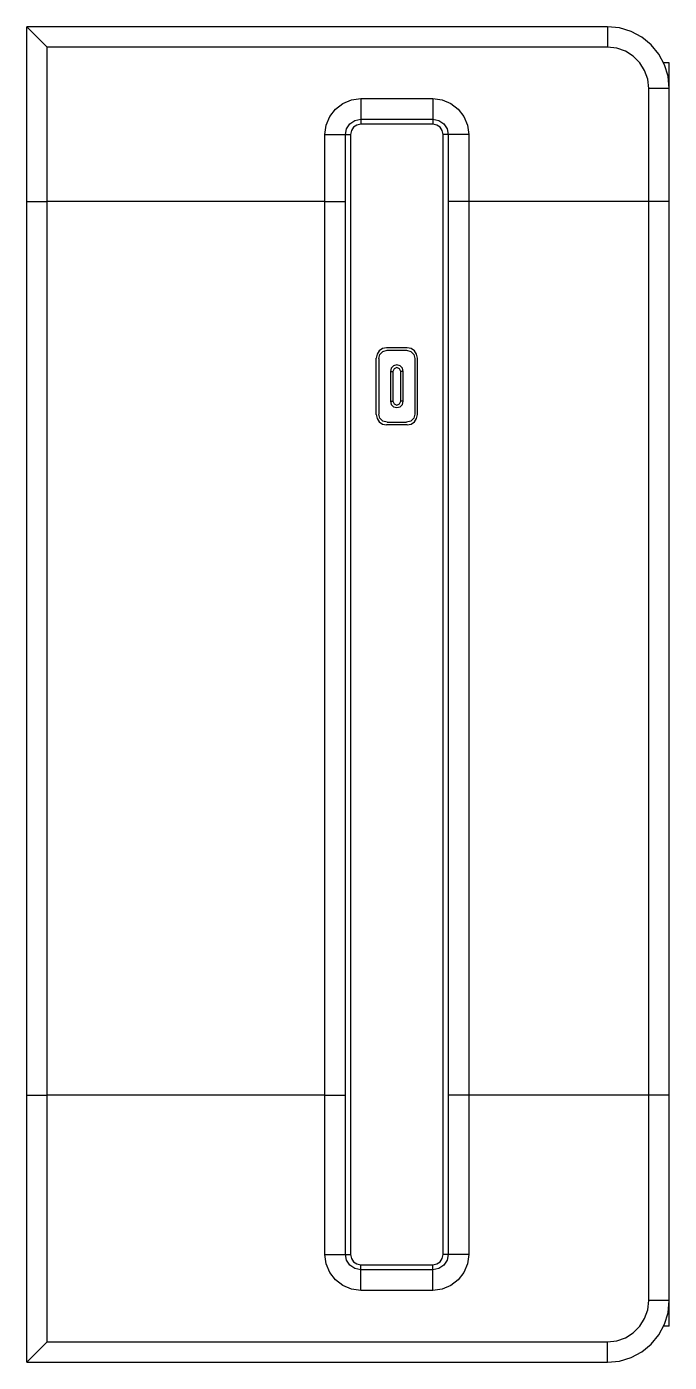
# Model space of a CAD drawing. Header units: millimetres. Extents: x 650 to 775, y -130 to 130.
import ezdxf

# ---------------------------------------------------------------- set-up
doc = ezdxf.new("R2010")
doc.units = ezdxf.units.MM
doc.layers.add('OUTLINE', color=7, linetype='Continuous')

msp = doc.modelspace()

# ---------------------------------------------------------------- linework, layer by layer
at = {"layer": 'OUTLINE'}
for points in [[(650, 96), (650, 130)], [(650, 130), (654, 126)], [(763, 130), (650, 130)], [(775, 118), (774.769, 120.341), (774.087, 122.592), (772.978, 124.667), (771.485, 126.485), (769.667, 127.978), (767.592, 129.087), (765.341, 129.769), (763, 130)], [(763, 130), (763, 126)], [(654, 96), (654, 126)], [(763, 126), (654, 126)], [(771, 118), (770.799, 119.78), (770.208, 121.471), (769.255, 122.988), (767.988, 124.255), (766.471, 125.208), (764.78, 125.799), (763, 126)], [(775, 123), (773.909, 123)], [(775, 118), (775, 123)], [(771, 96), (771, 118)], [(775, 118), (771, 118)], [(775, 96), (775, 118)], [(708, 109), (708.239, 110.812), (708.938, 112.5), (710.05, 113.95), (711.5, 115.062), (713.188, 115.761), (715, 116)], [(715, 116), (729, 116)], [(715, 116), (715, 112)], [(729, 116), (730.812, 115.761), (732.5, 115.062), (733.95, 113.95), (735.062, 112.5), (735.761, 110.812), (736, 109)], [(729, 116), (729, 112)], [(712, 109), (712.228, 110.148), (712.879, 111.121), (713.852, 111.772), (715, 112)], [(715, 112), (729, 112)], [(715, 112), (715, 111)], [(729, 112), (730.148, 111.772), (731.121, 111.121), (731.772, 110.148), (732, 109)], [(729, 112), (729, 111)], [(715, 111), (714.235, 110.848), (713.586, 110.414), (713.152, 109.765), (713, 109)], [(729, 111), (715, 111)], [(731, 109), (730.848, 109.765), (730.414, 110.414), (729.765, 110.848), (729, 111)], [(708, 96), (708, 109)], [(708, 109), (712, 109)], [(712, 96), (712, 109)], [(712, 109), (713, 109)], [(713, 109), (713, -109)], [(732, 109), (731, 109)], [(731, -109), (731, 109)], [(732, 109), (732, 96)], [(736, 109), (732, 109)], [(736, 109), (736, 96)], [(650, -78), (650, 96)], [(650, 96), (654, 96)], [(708, 96), (654, 96)], [(654, -78), (654, 96)], [(708, -78), (708, 96)], [(708, 96), (712, 96)], [(712, -78), (712, 96)], [(732, 96), (732, -78)], [(736, 96), (732, 96)], [(736, 96), (736, -78)], [(771, 96), (736, 96)], [(775, 96), (771, 96)], [(771, -78), (771, 96)], [(775, -78), (775, 96)], [(720, 67.5), (719.235, 67.348), (718.586, 66.914), (718.152, 66.265), (718, 65.5)], [(718, 54.5), (718, 65.5)], [(718.5, 65.4), (718.714, 66.2), (719.3, 66.786), (720.1, 67)], [(718.5, 65.4), (718.5, 54.6)], [(724, 67.5), (720, 67.5)], [(720.1, 67), (723.9, 67)], [(723.9, 67), (724.7, 66.786), (725.286, 66.2), (725.5, 65.4)], [(726, 65.5), (725.848, 66.265), (725.414, 66.914), (724.765, 67.348), (724, 67.5)], [(725.5, 65.4), (725.5, 54.6)], [(726, 54.5), (726, 65.5)], [(723.25, 62.9), (723.083, 63.525), (722.625, 63.983), (722, 64.15), (721.375, 63.983), (720.917, 63.525), (720.75, 62.9)], [(723.25, 62.9), (723.083, 63.525), (722.625, 63.983), (722, 64.15), (721.375, 63.983), (720.917, 63.525), (720.75, 62.9)], [(720.75, 62.9), (720.75, 57.1)], [(720.75, 62.9), (721.25, 62.9)], [(722.75, 62.9), (722.53, 63.43), (722, 63.65), (721.47, 63.43), (721.25, 62.9)], [(721.25, 62.9), (721.25, 57.1)], [(723.25, 62.9), (722.75, 62.9)], [(722.75, 57.1), (722.75, 62.9)], [(723.25, 57.1), (723.25, 62.9)], [(720.1, 53), (719.3, 53.214), (718.714, 53.8), (718.5, 54.6)], [(720.75, 57.1), (720.917, 56.475), (721.375, 56.017), (722, 55.85), (722.625, 56.017), (723.083, 56.475), (723.25, 57.1)], [(720.75, 57.1), (720.917, 56.475), (721.375, 56.017), (722, 55.85), (722.625, 56.017), (723.083, 56.475), (723.25, 57.1)], [(720.75, 57.1), (721.25, 57.1)], [(721.25, 57.1), (721.47, 56.57), (722, 56.35), (722.53, 56.57), (722.75, 57.1)], [(723.25, 57.1), (722.75, 57.1)], [(725.5, 54.6), (725.286, 53.8), (724.7, 53.214), (723.9, 53)], [(718, 54.5), (718.152, 53.735), (718.586, 53.086), (719.235, 52.652), (720, 52.5)], [(724, 52.5), (720, 52.5)], [(720.1, 53), (723.9, 53)], [(724, 52.5), (724.765, 52.652), (725.414, 53.086), (725.848, 53.735), (726, 54.5)], [(650, -130), (650, -78)], [(650, -78), (654, -78)], [(708, -78), (654, -78)], [(654, -126), (654, -78)], [(708, -109), (708, -78)], [(708, -78), (712, -78)], [(712, -109), (712, -78)], [(732, -78), (732, -109)], [(736, -78), (732, -78)], [(736, -78), (736, -109)], [(771, -78), (736, -78)], [(771, -118), (771, -78)], [(775, -78), (771, -78)], [(775, -118), (775, -78)], [(715, -116), (713.188, -115.761), (711.5, -115.062), (710.05, -113.95), (708.938, -112.5), (708.239, -110.812), (708, -109)], [(708, -109), (712, -109)], [(715, -112), (713.852, -111.772), (712.879, -111.121), (712.228, -110.148), (712, -109)], [(712, -109), (713, -109)], [(713, -109), (713.152, -109.765), (713.586, -110.414), (714.235, -110.848), (715, -111)], [(736, -109), (735.761, -110.812), (735.062, -112.5), (733.95, -113.95), (732.5, -115.062), (730.812, -115.761), (729, -116)], [(732, -109), (731.772, -110.148), (731.121, -111.121), (730.148, -111.772), (729, -112)], [(729, -111), (729.765, -110.848), (730.414, -110.414), (730.848, -109.765), (731, -109)], [(732, -109), (731, -109)], [(736, -109), (732, -109)], [(715, -112), (715, -111)], [(715, -111), (729, -111)], [(729, -112), (729, -111)], [(729, -112), (715, -112)], [(715, -116), (715, -112)], [(729, -116), (729, -112)], [(729, -116), (715, -116)], [(763, -130), (765.341, -129.769), (767.592, -129.087), (769.667, -127.978), (771.485, -126.485), (772.978, -124.667), (774.087, -122.592), (774.769, -120.341), (775, -118)], [(763, -126), (764.78, -125.799), (766.471, -125.208), (767.988, -124.255), (769.255, -122.988), (770.208, -121.471), (770.799, -119.78), (771, -118)], [(775, -118), (771, -118)], [(775, -123), (775, -118)], [(775, -123), (773.909, -123)], [(650, -130), (654, -126)], [(654, -126), (763, -126)], [(763, -130), (763, -126)], [(650, -130), (763, -130)]]:
    msp.add_lwpolyline(points, dxfattribs=at)

doc.saveas('drawing.dxf')
